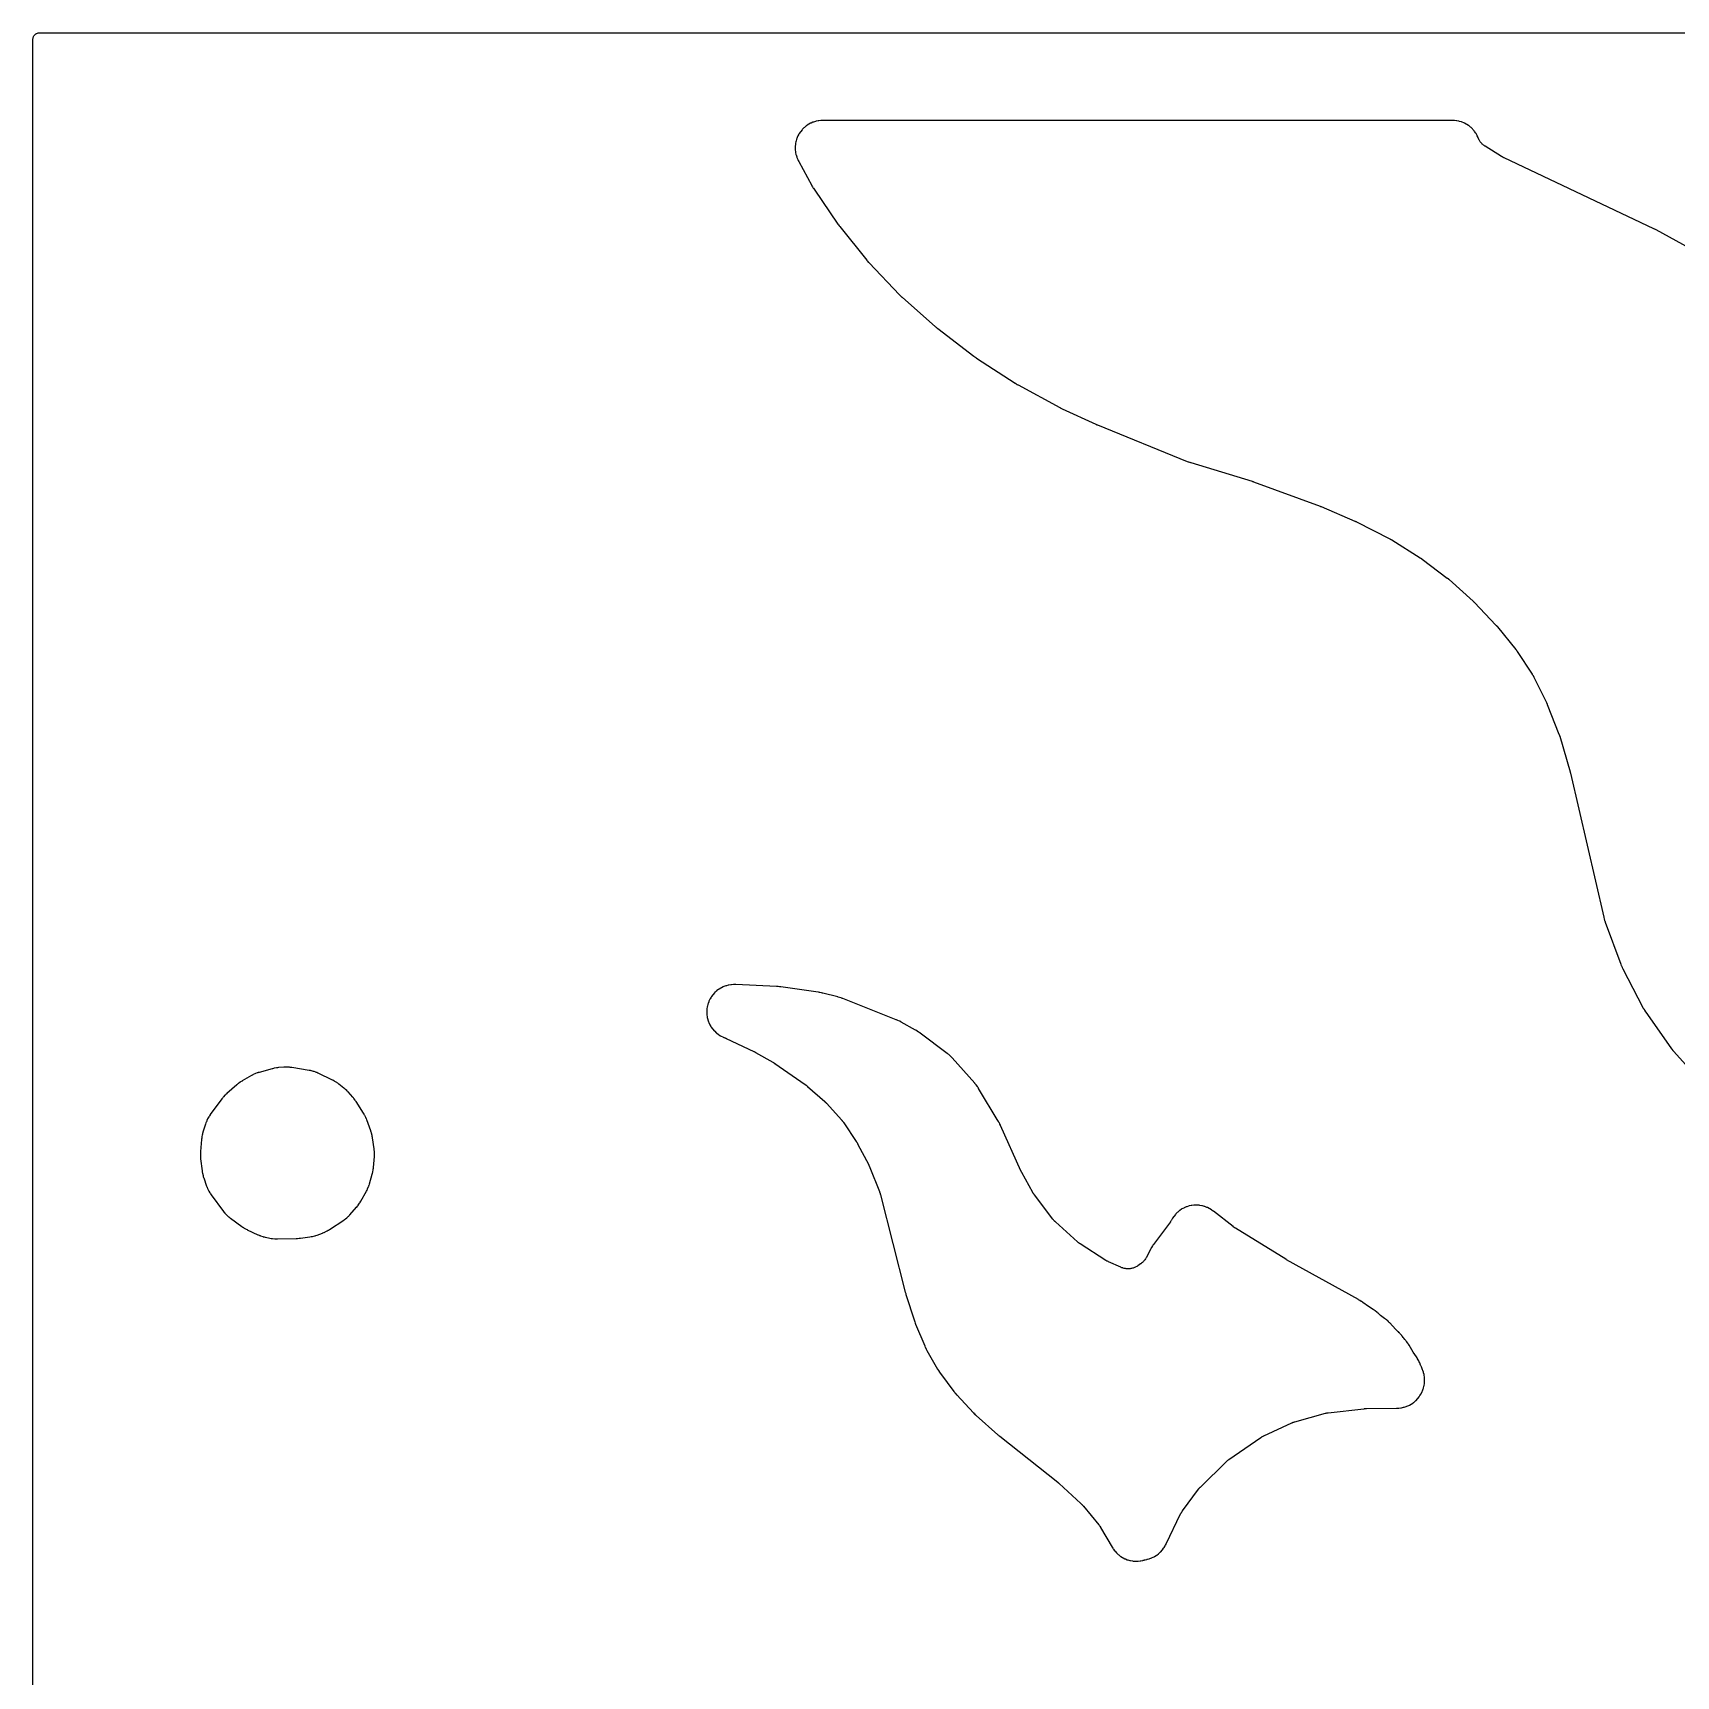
# Model space of a CAD drawing. Header units: millimetres. Extents: x 0 to 300, y 0 to 300.
# Drawn here: x -0.1 to 150, y 150 to 300.1 of the extents above; entities that cross this region are included whole.
import ezdxf

# ---------------------------------------------------------------- set-up
doc = ezdxf.new("R2010")
doc.units = ezdxf.units.MM
doc.layers.add('CUT', color=7, linetype='CONTINUOUS')

msp = doc.modelspace()

# ---------------------------------------------------------------- linework, layer by layer
at = {"layer": 'CUT'}
for points in [[(-0.0625, 1.4375), (-0.0625, 298.5625), (-0.0625, 299.4478), (-0.0589, 299.5212), (-0.0503, 299.5794), (-0.036, 299.6365), (-0.0162, 299.6918), (0.009, 299.745), (0.0392, 299.7954), (0.0743, 299.8427), (0.1137, 299.8863), (0.1573, 299.9257), (0.2046, 299.9608), (0.255, 299.991), (0.3082, 300.0162), (0.3635, 300.036), (0.4206, 300.0503), (0.4788, 300.0589), (0.5522, 300.0625), (1.4375, 300.0625), (298.5045, 300.0625)], [(153.2881, 279.2464), (148.141, 282.0703), (148.1337, 282.0742), (148.0824, 282.1014), (148.0745, 282.1056), (148.0101, 282.1385), (148.0022, 282.1425), (147.951, 282.1678), (147.9425, 282.1719), (134.2605, 288.6586), (134.2494, 288.6639), (134.2235, 288.6767), (134.2124, 288.6822), (134.1989, 288.689), (134.1879, 288.6947), (134.1624, 288.7081), (134.1515, 288.714), (134.139, 288.7208), (134.1281, 288.7268), (134.1029, 288.7409), (134.0922, 288.747), (134.0791, 288.7546), (134.0685, 288.7609), (134.0437, 288.7757), (134.0331, 288.7821), (132.5392, 289.7036), (132.5047, 289.726), (132.4424, 289.7685), (132.3765, 289.818), (132.3342, 289.8529), (132.2732, 289.9081), (132.2343, 289.9468), (132.1786, 290.0074), (132.1433, 290.0494), (132.0934, 290.1148), (132.0621, 290.1599), (132.0184, 290.2296), (131.9914, 290.2774), (131.9542, 290.3508), (131.9232, 290.4196), (131.9071, 290.4575), (131.9001, 290.4752), (131.8899, 290.4995), (131.82, 290.6556), (131.7951, 290.7048), (131.7045, 290.8655), (131.6738, 290.9143), (131.5695, 291.0638), (131.5342, 291.1094), (131.416, 291.2482), (131.3765, 291.2902), (131.2456, 291.417), (131.2022, 291.4551), (131.0597, 291.5687), (131.0129, 291.6024), (130.8601, 291.7018), (130.8103, 291.7309), (130.6487, 291.8152), (130.5964, 291.8394), (130.4274, 291.9078), (130.373, 291.9268), (130.1982, 291.9786), (130.1422, 291.9924), (129.9633, 292.0272), (129.9062, 292.0355), (129.7222, 292.0532), (129.6935, 292.0553), (129.6372, 292.058), (129.6228, 292.0585), (129.5291, 292.0608), (129.5147, 292.061), (72.0992, 292.061), (72.0844, 292.0608), (71.9884, 292.0584), (71.9737, 292.0579), (71.9161, 292.055), (71.8866, 292.0528), (71.6981, 292.0342), (71.6397, 292.0255), (71.4566, 291.989), (71.3993, 291.9746), (71.2206, 291.9202), (71.165, 291.9002), (70.9925, 291.8285), (70.9391, 291.8032), (70.7746, 291.7148), (70.724, 291.6844), (70.5689, 291.5803), (70.5215, 291.545), (70.3774, 291.4262), (70.3337, 291.3864), (70.202, 291.254), (70.1624, 291.2101), (70.0444, 291.0654), (70.0093, 291.0178), (69.9061, 290.8622), (69.8759, 290.8114), (69.7884, 290.6463), (69.7634, 290.5928), (69.6926, 290.42), (69.6729, 290.3643), (69.6195, 290.1853), (69.6054, 290.128), (69.5698, 289.9446), (69.5614, 289.8861), (69.544, 289.7002), (69.5414, 289.6411), (69.5424, 289.4544), (69.5456, 289.3954), (69.565, 289.2096), (69.574, 289.1512), (69.6115, 288.9683), (69.6262, 288.911), (69.6816, 288.7326), (69.7018, 288.6772), (69.7754, 288.5027), (69.7876, 288.4758), (69.8126, 288.4238), (69.8192, 288.4105), (69.8629, 288.3251), (69.8698, 288.312), (71.0655, 286.1119), (71.073, 286.0986), (71.1223, 286.0131), (71.1301, 286), (71.1947, 285.8942), (71.2028, 285.8813), (71.2565, 285.7983), (71.2649, 285.7857), (73.438, 282.6036), (73.4441, 282.5948), (73.4876, 282.5335), (73.4944, 282.5241), (73.55, 282.4488), (73.5569, 282.4397), (73.602, 282.3811), (73.6095, 282.3715), (76.0731, 279.2976), (76.0814, 279.2874), (76.1358, 279.2225), (76.1443, 279.2126), (76.2145, 279.1324), (76.2232, 279.1227), (76.2804, 279.0601), (76.2893, 279.0506), (79.0619, 276.1488), (79.0709, 276.1397), (79.1296, 276.0808), (79.1387, 276.0718), (79.2139, 275.9995), (79.2233, 275.9907), (79.2844, 275.9344), (79.2939, 275.9259), (82.3509, 273.229), (82.3584, 273.2225), (82.4104, 273.1781), (82.4185, 273.1713), (82.4843, 273.1171), (82.4923, 273.1106), (82.5451, 273.0687), (82.5538, 273.0619), (85.8643, 270.5281), (85.873, 270.5215), (85.9341, 270.4765), (85.9436, 270.4697), (86.0208, 270.415), (86.0303, 270.4085), (86.0922, 270.3665), (86.1024, 270.3597), (89.635, 268.0654), (89.6443, 268.0595), (89.7089, 268.0191), (89.719, 268.013), (89.8005, 267.9643), (89.8105, 267.9585), (89.8757, 267.9213), (89.8864, 267.9153), (93.6959, 265.842), (93.7045, 265.8374), (93.7648, 265.8059), (93.7741, 265.8011), (93.8498, 265.7632), (93.8591, 265.7587), (93.9194, 265.7297), (93.9294, 265.725), (96.9874, 264.3255), (96.993, 264.323), (97.0315, 264.3058), (97.0375, 264.3032), (97.0858, 264.2823), (97.0917, 264.2798), (97.1301, 264.2636), (97.1364, 264.261), (105.3294, 260.9298), (105.3422, 260.9248), (105.4256, 260.8931), (105.4385, 260.8883), (105.5441, 260.8509), (105.5571, 260.8465), (105.6419, 260.8186), (105.655, 260.8145), (111.2693, 259.1109), (111.2744, 259.1093), (111.2861, 259.1057), (111.2912, 259.1041), (111.3032, 259.1003), (111.3094, 259.0983), (111.3238, 259.0937), (111.33, 259.0916), (111.3371, 259.0893), (111.3433, 259.0872), (111.3576, 259.0823), (111.363, 259.0805), (111.3746, 259.0764), (111.3911, 259.0705), (111.3983, 259.0679), (117.459, 256.8394), (117.4633, 256.8378), (117.4734, 256.8341), (117.4777, 256.8324), (117.4881, 256.8285), (117.4933, 256.8265), (117.5057, 256.8217), (117.511, 256.8196), (117.5171, 256.8172), (117.5224, 256.8151), (117.5347, 256.8102), (117.5393, 256.8083), (117.5492, 256.8042), (117.5634, 256.7984), (117.5696, 256.7957), (120.647, 255.4843), (120.653, 255.4817), (120.6669, 255.4756), (120.6729, 255.473), (120.6871, 255.4667), (120.6944, 255.4635), (120.7114, 255.4558), (120.7186, 255.4524), (120.727, 255.4485), (120.7342, 255.4451), (120.7511, 255.4371), (120.7583, 255.4336), (120.762, 255.4318), (120.7705, 255.4276), (120.7903, 255.4178), (120.7987, 255.4135), (123.8269, 253.8602), (123.8355, 253.8557), (123.8554, 253.8452), (123.864, 253.8407), (123.8742, 253.8352), (123.8826, 253.8306), (123.9021, 253.8197), (123.9105, 253.815), (123.9201, 253.8096), (123.9284, 253.8048), (123.9478, 253.7935), (123.9561, 253.7886), (123.9661, 253.7826), (123.9744, 253.7776), (123.9935, 253.766), (124.0017, 253.7609), (126.6077, 252.1293), (126.6158, 252.1241), (126.6348, 252.1119), (126.6429, 252.1067), (126.6528, 252.1002), (126.6608, 252.0948), (126.6796, 252.0823), (126.6876, 252.0768), (126.6967, 252.0705), (126.7047, 252.065), (126.7231, 252.052), (126.731, 252.0464), (126.7406, 252.0395), (126.7484, 252.0339), (126.7665, 252.0205), (126.7743, 252.0147), (129.0795, 250.2793), (129.0876, 250.2732), (129.1063, 250.2588), (129.1142, 250.2526), (129.1239, 250.2449), (129.1318, 250.2386), (129.1502, 250.2238), (129.158, 250.2174), (129.167, 250.21), (129.1748, 250.2035), (129.1928, 250.1883), (129.2005, 250.1817), (129.2098, 250.1736), (129.2175, 250.167), (129.2351, 250.1513), (129.2427, 250.1446), (131.4328, 248.164), (131.4379, 248.1593), (131.4499, 248.1484), (131.4549, 248.1437), (131.4671, 248.1323), (131.4733, 248.1265), (131.4877, 248.1128), (131.4939, 248.1069), (131.5009, 248.1), (131.5071, 248.094), (131.5213, 248.08), (131.5273, 248.074), (131.5304, 248.0709), (131.5375, 248.0637), (131.5539, 248.0468), (131.5609, 248.0395), (133.5237, 245.9734), (133.5287, 245.9681), (133.5403, 245.9557), (133.5452, 245.9504), (133.5568, 245.9378), (133.5628, 245.9312), (133.5767, 245.9158), (133.5826, 245.9092), (133.5894, 245.9015), (133.5952, 245.8948), (133.6089, 245.8791), (133.6146, 245.8724), (133.6176, 245.8689), (133.6244, 245.8608), (133.64, 245.842), (133.6467, 245.8338), (135.3277, 243.7583), (135.3347, 243.7495), (135.351, 243.7289), (135.3579, 243.72), (135.3661, 243.7094), (135.3729, 243.7005), (135.3884, 243.6797), (135.3951, 243.6707), (135.4027, 243.6603), (135.4092, 243.6513), (135.4243, 243.63), (135.4308, 243.6209), (135.4385, 243.6097), (135.4448, 243.6004), (135.4594, 243.5788), (135.4656, 243.5695), (136.8335, 241.4876), (136.841, 241.4761), (136.8582, 241.4489), (136.8655, 241.4372), (136.8743, 241.4229), (136.8814, 241.4111), (136.8978, 241.3834), (136.9048, 241.3715), (136.9126, 241.3578), (136.9194, 241.3458), (136.9349, 241.3176), (136.9415, 241.3055), (136.9494, 241.2907), (136.9558, 241.2784), (136.9705, 241.2498), (136.9767, 241.2375), (138.1226, 238.9174), (138.1268, 238.9089), (138.1363, 238.8891), (138.1403, 238.8806), (138.1452, 238.8702), (138.1492, 238.8616), (138.1583, 238.8416), (138.1621, 238.833), (138.1665, 238.8231), (138.1703, 238.8145), (138.179, 238.7943), (138.1827, 238.7856), (138.1871, 238.775), (138.1907, 238.7663), (138.199, 238.7459), (138.2025, 238.7371), (139.2701, 236.0249), (139.2738, 236.0154), (139.2822, 235.9933), (139.2858, 235.9837), (139.2901, 235.9721), (139.2935, 235.9625), (139.3015, 235.9401), (139.3048, 235.9305), (139.3086, 235.9195), (139.3119, 235.9098), (139.3193, 235.8873), (139.3224, 235.8776), (139.3262, 235.8658), (139.3292, 235.8561), (139.3361, 235.8334), (139.339, 235.8236), (140.2877, 232.5809), (140.2892, 232.5758), (140.2926, 232.564), (140.294, 232.559), (140.2974, 232.5468), (140.2991, 232.5406), (140.3031, 232.5261), (140.3047, 232.5198), (140.3066, 232.5126), (140.3083, 232.5064), (140.312, 232.4917), (140.3134, 232.4862), (140.3163, 232.4744), (140.3204, 232.4574), (140.3222, 232.45), (143.3592, 219.3093), (143.3638, 219.2908), (143.3954, 219.1714), (143.4006, 219.1531), (143.445, 219.0046), (143.4507, 218.9865), (143.4898, 218.8693), (143.4961, 218.8513), (144.9114, 215.0203), (144.9182, 215.0028), (144.9642, 214.8893), (144.9716, 214.8719), (145.0338, 214.7314), (145.0417, 214.7143), (145.0947, 214.6039), (145.1032, 214.5871), (146.9367, 211.0611), (146.9461, 211.0436), (147.0096, 210.9309), (147.0196, 210.9138), (147.1038, 210.7751), (147.1144, 210.7583), (147.1851, 210.6501), (147.1963, 210.6336), (149.4756, 207.3874), (149.4863, 207.3726), (149.5574, 207.2775), (149.5686, 207.2631), (149.6615, 207.1466), (149.6731, 207.1325), (149.7499, 207.042), (149.7619, 207.0282), (152.4468, 204.0517)]]:
    msp.add_lwpolyline(points, dxfattribs=at)
for points in [[(61.5111, 210.1551), (61.5544, 209.9755), (61.5709, 209.9195), (61.6314, 209.7449), (61.6532, 209.6907), (61.7305, 209.5229), (61.7574, 209.4711), (61.8506, 209.3116), (61.8825, 209.2626), (61.9908, 209.1129), (62.0273, 209.0673), (62.1496, 208.9288), (62.1904, 208.887), (62.3256, 208.7611), (62.3703, 208.7234), (62.5171, 208.6113), (62.5652, 208.5781), (62.7222, 208.4808), (62.7733, 208.4524), (62.9414, 208.3697), (62.9679, 208.3574), (63.0286, 208.3312), (63.0322, 208.3296), (63.0578, 208.3187), (63.0617, 208.3171), (63.1085, 208.2976), (63.1172, 208.2939), (63.1469, 208.2813), (63.1557, 208.2775), (63.1763, 208.2686), (63.1851, 208.2647), (63.195, 208.2602), (63.2035, 208.2563), (63.2233, 208.2472), (63.2318, 208.2432), (65.7695, 207.0385), (65.7754, 207.0357), (65.789, 207.0291), (65.7949, 207.0263), (65.8089, 207.0194), (65.816, 207.0158), (65.8327, 207.0074), (65.8399, 207.0038), (65.8481, 206.9995), (65.8552, 206.9958), (65.8718, 206.9871), (65.8789, 206.9833), (65.8826, 206.9813), (65.8909, 206.9768), (65.9102, 206.9662), (65.9185, 206.9616), (67.4908, 206.0731), (67.4999, 206.0678), (67.5211, 206.0555), (67.5302, 206.0502), (67.5409, 206.0438), (67.5498, 206.0384), (67.5704, 206.0258), (67.5792, 206.0204), (67.5894, 206.014), (67.5982, 206.0084), (67.6186, 205.9952), (67.6273, 205.9896), (67.6379, 205.9825), (67.6466, 205.9768), (67.6667, 205.9631), (67.6752, 205.9573), (70.4582, 204.0247), (70.4691, 204.017), (70.4945, 203.9988), (70.5053, 203.9909), (70.5184, 203.9812), (70.529, 203.9732), (70.5538, 203.9543), (70.5644, 203.9461), (70.5765, 203.9367), (70.5869, 203.9283), (70.6111, 203.9087), (70.6214, 203.9002), (70.6339, 203.8897), (70.6441, 203.8811), (70.6677, 203.8608), (70.6778, 203.852), (72.2424, 202.4637), (72.2516, 202.4554), (72.273, 202.4359), (72.2822, 202.4275), (72.2932, 202.4171), (72.3022, 202.4086), (72.323, 202.3885), (72.3319, 202.3798), (72.342, 202.3697), (72.3508, 202.3609), (72.3711, 202.3403), (72.3797, 202.3314), (72.3902, 202.3204), (72.3987, 202.3114), (72.4184, 202.2902), (72.4268, 202.281), (73.7676, 200.7969), (73.7784, 200.7847), (73.8034, 200.756), (73.814, 200.7436), (73.8268, 200.7284), (73.8372, 200.7158), (73.8611, 200.6863), (73.8713, 200.6735), (73.8828, 200.6587), (73.8927, 200.6458), (73.9155, 200.6154), (73.9252, 200.6022), (73.9368, 200.5861), (73.9463, 200.5728), (73.968, 200.5416), (73.9772, 200.5281), (75.1097, 198.8358), (75.1165, 198.8255), (75.1322, 198.8013), (75.1388, 198.7909), (75.1468, 198.7782), (75.1534, 198.7677), (75.1684, 198.7431), (75.1747, 198.7326), (75.182, 198.7204), (75.1882, 198.7097), (75.2025, 198.6847), (75.2086, 198.674), (75.2159, 198.6608), (75.2218, 198.65), (75.2355, 198.6246), (75.2413, 198.6137), (76.2498, 196.6768), (76.2549, 196.6667), (76.2668, 196.6431), (76.2719, 196.6329), (76.278, 196.6205), (76.2829, 196.6103), (76.2942, 196.5864), (76.299, 196.5761), (76.3044, 196.5643), (76.3091, 196.5539), (76.3198, 196.5297), (76.3243, 196.5193), (76.3298, 196.5066), (76.3342, 196.4962), (76.3443, 196.4717), (76.3485, 196.4612), (77.2293, 194.2514), (77.2346, 194.2378), (77.2467, 194.206), (77.2518, 194.1923), (77.2578, 194.1756), (77.2627, 194.1618), (77.2737, 194.1296), (77.2783, 194.1158), (77.2835, 194.0999), (77.2879, 194.0859), (77.2979, 194.0534), (77.3021, 194.0394), (77.307, 194.0223), (77.311, 194.0083), (77.3199, 193.9754), (77.3236, 193.9613), (79.5901, 185.0698), (79.5922, 185.0617), (79.6074, 185.0055), (79.6098, 184.9969), (79.6297, 184.9271), (79.6322, 184.9187), (79.6488, 184.8638), (79.6516, 184.8548), (80.4187, 182.4501), (80.4228, 182.4378), (80.4502, 182.3577), (80.4546, 182.3454), (80.4913, 182.2456), (80.4959, 182.2334), (80.5268, 182.1546), (80.5317, 182.1426), (81.3641, 180.1499), (81.3714, 180.1331), (81.4207, 180.0246), (81.4285, 180.008), (81.4945, 179.8737), (81.5029, 179.8573), (81.5587, 179.752), (81.5676, 179.7359), (82.5363, 178.0361), (82.5458, 178.02), (82.6095, 177.9159), (82.6196, 177.9), (82.7036, 177.772), (82.7141, 177.7565), (82.7842, 177.6566), (82.7952, 177.6414), (84.0359, 175.9861), (84.0456, 175.9735), (84.1096, 175.8926), (84.1196, 175.8803), (84.2027, 175.7809), (84.213, 175.7689), (84.2813, 175.6915), (84.2919, 175.6797), (85.8149, 174.0417), (85.8249, 174.0313), (85.8903, 173.9642), (85.9005, 173.954), (85.9846, 173.8718), (85.995, 173.8619), (86.0636, 173.798), (86.0743, 173.7883), (88.0498, 172.0358), (88.0557, 172.0306), (88.0973, 171.9947), (88.1037, 171.9892), (88.1561, 171.9453), (88.1625, 171.94), (88.2043, 171.9058), (88.2113, 171.9002), (93.5039, 167.7087), (93.5093, 167.7044), (93.5218, 167.6943), (93.5272, 167.69), (93.54, 167.6796), (93.5465, 167.6742), (93.5617, 167.6615), (93.5682, 167.6561), (93.5756, 167.6497), (93.5821, 167.6442), (93.5971, 167.6312), (93.6035, 167.6256), (93.6068, 167.6227), (93.6143, 167.616), (93.6317, 167.6003), (93.6391, 167.5936), (95.6342, 165.753), (95.6455, 165.7424), (95.6715, 165.7175), (95.6826, 165.7068), (95.6958, 165.6937), (95.7066, 165.6829), (95.7316, 165.6573), (95.7422, 165.6463), (95.7543, 165.6335), (95.7648, 165.6222), (95.789, 165.5958), (95.7992, 165.5843), (95.8116, 165.5703), (95.8217, 165.5587), (95.8449, 165.5315), (95.8548, 165.5197), (97.251, 163.8248), (97.2555, 163.8193), (97.266, 163.8063), (97.2679, 163.8039), (97.2878, 163.7784), (97.3266, 163.7265), (97.3396, 163.7084), (97.3569, 163.6828), (97.4012, 163.6139), (97.4196, 163.584), (98.4856, 161.7762), (98.4931, 161.7639), (98.5423, 161.6848), (98.5501, 161.6727), (98.5809, 161.6256), (98.5973, 161.602), (98.7057, 161.4528), (98.7417, 161.408), (98.8623, 161.2717), (98.9024, 161.2305), (99.0355, 161.1065), (99.0794, 161.0693), (99.2237, 160.9586), (99.271, 160.9258), (99.4252, 160.8294), (99.4754, 160.8013), (99.6382, 160.7201), (99.6908, 160.697), (99.8606, 160.6318), (99.9153, 160.6137), (100.0905, 160.5651), (100.1466, 160.5524), (100.3258, 160.5207), (100.3828, 160.5134), (100.5642, 160.4991), (100.6217, 160.4973), (100.8035, 160.5004), (100.8609, 160.5041), (101.0417, 160.5246), (101.0985, 160.5339), (101.2788, 160.5721), (101.3068, 160.5787), (101.374, 160.5963), (101.3759, 160.5969), (101.3896, 160.6005), (101.3917, 160.6011), (101.4105, 160.6061), (101.4273, 160.6105), (101.4671, 160.6205), (101.4842, 160.6245), (101.6331, 160.6586), (101.6342, 160.6589), (101.6836, 160.6703), (101.7089, 160.6767), (101.8716, 160.7218), (101.9233, 160.7387), (102.0934, 160.803), (102.1456, 160.8255), (102.3069, 160.9047), (102.3567, 160.9321), (102.5098, 161.0261), (102.5568, 161.0581), (102.7003, 161.1662), (102.744, 161.2026), (102.8767, 161.3238), (102.9168, 161.364), (103.0374, 161.4973), (103.0735, 161.5411), (103.181, 161.6852), (103.2128, 161.7323), (103.3074, 161.888), (103.3216, 161.9126), (103.3481, 161.9613), (103.3548, 161.9739), (103.397, 162.056), (103.4034, 162.0687), (104.7315, 164.8078), (104.736, 164.817), (104.7431, 164.8312), (104.7551, 164.8544), (104.7717, 164.8854), (104.7869, 164.9126), (104.7994, 164.934), (104.8066, 164.9462), (104.8068, 164.9466), (104.8093, 164.9507), (104.8256, 164.9767), (104.8628, 165.0339), (104.8859, 165.0676), (104.894, 165.0789), (104.9, 165.0871), (106.3548, 167.0661), (106.3602, 167.0735), (106.3688, 167.0849), (106.3831, 167.1034), (106.4027, 167.1281), (106.4204, 167.1498), (106.4347, 167.1667), (106.4401, 167.173), (106.4499, 167.184), (106.4914, 167.2289), (106.5168, 167.2554), (106.5256, 167.2642), (106.5321, 167.2706), (108.9068, 169.594), (108.9137, 169.6007), (108.9245, 169.611), (108.9425, 169.6278), (108.967, 169.65), (108.989, 169.6693), (109.0068, 169.6844), (109.017, 169.6929), (109.0208, 169.6961), (109.0433, 169.714), (109.0941, 169.7532), (109.125, 169.776), (109.1357, 169.7835), (109.1435, 169.789), (112.0626, 171.8016), (112.0706, 171.807), (112.083, 171.8154), (112.1038, 171.829), (112.1318, 171.8468), (112.157, 171.8622), (112.1772, 171.8741), (112.1887, 171.8808), (112.1931, 171.8832), (112.2185, 171.8972), (112.2755, 171.9273), (112.3101, 171.9446), (112.3219, 171.9502), (112.3306, 171.9543), (114.8977, 173.1371), (114.9059, 173.1409), (114.9188, 173.1466), (114.9401, 173.1559), (114.9689, 173.1679), (114.9946, 173.1782), (115.0151, 173.186), (115.0269, 173.1904), (115.0313, 173.1921), (115.0569, 173.201), (115.1143, 173.2201), (115.149, 173.2309), (115.1608, 173.2342), (115.1695, 173.2367), (117.9472, 174.0072), (117.9542, 174.0091), (117.9706, 174.0135), (117.9736, 174.0143), (118.0055, 174.0222), (118.0698, 174.0367), (118.0791, 174.0387), (118.0856, 174.0398), (118.1683, 174.0525), (118.204, 174.0572), (121.4655, 174.4236), (121.4769, 174.4248), (121.5037, 174.4275), (121.5151, 174.4286), (121.5289, 174.4297), (121.5403, 174.4307), (121.5668, 174.4326), (121.5782, 174.4334), (121.5914, 174.4342), (121.6028, 174.4348), (121.6295, 174.4361), (121.6409, 174.4366), (121.6549, 174.4371), (121.6663, 174.4374), (121.6931, 174.438), (121.7045, 174.4382), (124.4393, 174.4656), (124.4544, 174.466), (124.5523, 174.4694), (124.5673, 174.4701), (124.6261, 174.4737), (124.6561, 174.4762), (124.848, 174.4975), (124.9075, 174.5072), (125.0937, 174.5471), (125.1519, 174.5626), (125.3332, 174.621), (125.3896, 174.6423), (125.5641, 174.7185), (125.6181, 174.7454), (125.7841, 174.8388), (125.835, 174.8709), (125.9908, 174.9804), (126.0383, 175.0175), (126.1824, 175.1421), (126.2259, 175.1838), (126.3567, 175.3222), (126.3958, 175.3681), (126.5121, 175.5189), (126.5464, 175.5684), (126.5502, 175.5745), (126.5508, 175.5753), (126.5845, 175.6245), (126.6833, 175.7851), (126.7119, 175.8374), (126.7942, 176.007), (126.8176, 176.0619), (126.8826, 176.2388), (126.9004, 176.2958), (126.9475, 176.4783), (126.9596, 176.5367), (126.9884, 176.723), (126.9945, 176.7823), (127.0047, 176.9706), (127.005, 177.0302), (126.9963, 177.2211), (126.9942, 177.2509), (126.992, 177.2739), (126.9887, 177.3012), (126.9636, 177.4786), (126.959, 177.5058), (126.9575, 177.5137), (126.9523, 177.5385), (126.9154, 177.6966), (126.9018, 177.7453), (126.8518, 177.8997), (126.8434, 177.9237), (126.8262, 177.97), (126.8217, 177.9819), (126.7914, 178.0584), (126.7866, 178.0701), (126.7104, 178.2513), (126.6955, 178.293), (126.6735, 178.3462), (126.6446, 178.4077), (126.56, 178.6089), (126.5539, 178.6228), (126.5133, 178.7129), (126.5069, 178.7267), (126.4811, 178.7801), (126.4673, 178.8072), (126.3727, 178.9805), (126.3575, 179.0068), (126.3265, 179.0574), (126.3183, 179.0703), (126.2646, 179.1531), (126.2562, 179.1658), (125.964, 179.5921), (125.5933, 180.2171), (125.5852, 180.2303), (125.5316, 180.3155), (125.5232, 180.3285), (125.4897, 180.3789), (125.4719, 180.4042), (125.352, 180.5657), (125.3329, 180.5901), (125.2944, 180.6367), (125.2844, 180.6486), (125.2183, 180.7245), (125.208, 180.736), (125.0972, 180.8569), (125.0606, 180.9103), (125.051, 180.924), (124.9871, 181.0119), (124.9771, 181.0253), (124.9372, 181.077), (124.9161, 181.1029), (124.7742, 181.2673), (124.7516, 181.2919), (124.7063, 181.3389), (124.6945, 181.3507), (124.6169, 181.4268), (124.6048, 181.4383), (124.3378, 181.6855), (123.8185, 182.2521), (123.8084, 182.2629), (123.7415, 182.3324), (123.731, 182.343), (123.6898, 182.3837), (123.6682, 182.404), (123.5245, 182.5326), (123.5019, 182.5519), (123.4568, 182.5883), (123.4452, 182.5975), (123.3687, 182.6563), (123.3568, 182.6653), (122.9923, 182.9316), (122.8024, 183.1075), (122.7914, 183.1174), (122.7194, 183.1809), (122.7082, 183.1905), (122.664, 183.2276), (122.6409, 183.246), (122.488, 183.3619), (122.464, 183.3791), (122.4164, 183.4117), (122.4041, 183.4199), (122.3235, 183.472), (122.311, 183.4799), (121.8807, 183.7438), (121.3529, 184.1295), (121.3378, 184.1401), (121.239, 184.2078), (121.2236, 184.218), (121.097, 184.299), (121.0813, 184.3087), (120.9785, 184.3702), (120.9625, 184.3794), (114.4097, 188.0285), (114.3982, 188.035), (114.3864, 188.0417), (114.3824, 188.044), (114.3727, 188.0495), (114.3686, 188.0519), (114.3638, 188.0547), (114.3597, 188.0571), (114.35, 188.0628), (114.3464, 188.065), (114.3387, 188.0696), (114.3276, 188.0763), (114.3228, 188.0792), (109.7307, 190.8988), (109.7201, 190.9054), (109.6954, 190.921), (109.6849, 190.9278), (109.6721, 190.9361), (109.6617, 190.943), (109.6375, 190.9593), (109.6271, 190.9664), (109.6153, 190.9746), (109.6051, 190.9818), (109.5813, 190.9988), (109.5712, 191.0061), (109.5589, 191.0152), (109.5488, 191.0227), (109.5256, 191.0403), (109.5156, 191.0479), (107.7168, 192.4495), (107.7052, 192.4583), (107.6293, 192.5145), (107.6176, 192.5231), (107.5711, 192.5557), (107.547, 192.5719), (107.3896, 192.6716), (107.339, 192.7004), (107.175, 192.7833), (107.1219, 192.807), (106.9507, 192.8736), (106.8956, 192.892), (106.7186, 192.9418), (106.662, 192.9548), (106.4811, 192.9872), (106.4234, 192.9947), (106.2403, 193.0095), (106.1822, 193.0113), (105.9984, 193.0083), (105.9404, 193.0045), (105.7578, 192.9837), (105.7004, 192.9743), (105.5207, 192.936), (105.4645, 192.9211), (105.2893, 192.8655), (105.2348, 192.8452), (105.0659, 192.773), (105.0136, 192.7475), (104.8524, 192.6593), (104.8028, 192.6289), (104.651, 192.5254), (104.6046, 192.4904), (104.4634, 192.3727), (104.4206, 192.3334), (104.2915, 192.2026), (104.2527, 192.1593), (104.1369, 192.0166), (104.1025, 191.9698), (103.9996, 191.8144), (103.9841, 191.7898), (103.9667, 191.7605), (103.9632, 191.7546), (103.8968, 191.6442), (103.8796, 191.6168), (103.8402, 191.5562), (103.8156, 191.5202), (103.8055, 191.5063), (103.7989, 191.4973), (102.2618, 189.4241), (102.2555, 189.4153), (102.2114, 189.3536), (102.2049, 189.3443), (102.1768, 189.3032), (102.1636, 189.2832), (102.0841, 189.1567), (102.0722, 189.1369), (102.0522, 189.1022), (102.0469, 189.0928), (102.0106, 189.0271), (102.0048, 189.0164), (101.5794, 188.2076), (101.5581, 188.1694), (101.5174, 188.1003), (101.4693, 188.0272), (101.4349, 187.9801), (101.38, 187.9119), (101.3412, 187.8684), (101.2799, 187.8059), (101.237, 187.7664), (101.1699, 187.7101), (101.106, 187.6617), (101.0705, 187.6361), (100.8312, 187.4724), (100.7954, 187.4491), (100.7287, 187.408), (100.6538, 187.3666), (100.6027, 187.3415), (100.5243, 187.3074), (100.4711, 187.2872), (100.3898, 187.2608), (100.3348, 187.2457), (100.2514, 187.2271), (100.1953, 187.2173), (100.1105, 187.2067), (100.0537, 187.2023), (99.9682, 187.1998), (99.8899, 187.2012), (99.8472, 187.203), (99.8111, 187.2053), (99.7719, 187.2088), (99.7001, 187.2166), (99.6222, 187.2287), (99.5707, 187.2389), (99.4941, 187.2577), (99.4437, 187.2725), (99.3691, 187.2979), (99.3019, 187.3241), (99.2655, 187.3393), (98.157, 187.8289), (98.1504, 187.8319), (98.1351, 187.8387), (98.1323, 187.84), (98.103, 187.854), (98.0448, 187.8831), (98.025, 187.8934), (97.998, 187.9086), (97.9272, 187.9505), (97.8972, 187.969), (95.5578, 189.478), (95.5516, 189.482), (95.5373, 189.4914), (95.5347, 189.4931), (95.5077, 189.5117), (95.454, 189.5501), (95.4358, 189.5636), (95.4112, 189.5831), (95.347, 189.6364), (95.3199, 189.6598), (93.3038, 191.4718), (93.2959, 191.4789), (93.2838, 191.4901), (93.2641, 191.5087), (93.2385, 191.5338), (93.216, 191.5566), (93.1983, 191.5751), (93.1884, 191.5858), (93.1847, 191.5897), (93.1637, 191.6133), (93.1179, 191.6666), (93.0912, 191.6992), (93.0825, 191.7104), (93.0761, 191.7187), (91.3821, 193.9405), (91.378, 193.9459), (91.3685, 193.9586), (91.3667, 193.961), (91.3488, 193.986), (91.3136, 194.0367), (91.3018, 194.0542), (91.2862, 194.0792), (91.2461, 194.1461), (91.2294, 194.1751), (90.2381, 195.9783), (90.2346, 195.9847), (90.2265, 195.9998), (90.2231, 196.0062), (90.2151, 196.0214), (90.2109, 196.0293), (90.2014, 196.0478), (90.1973, 196.0558), (90.1927, 196.065), (90.1887, 196.073), (90.1795, 196.0918), (90.1756, 196.0998), (90.1736, 196.1039), (90.1691, 196.1135), (90.1587, 196.1359), (90.1543, 196.1455), (88.2867, 200.293), (88.2792, 200.309), (88.2289, 200.4124), (88.2209, 200.4282), (88.1539, 200.5563), (88.1455, 200.5718), (88.0891, 200.6722), (88.0802, 200.6875), (86.2868, 203.6717), (86.2794, 203.6837), (86.2304, 203.761), (86.2227, 203.7728), (86.1922, 203.8185), (86.1761, 203.8416), (86.0676, 203.9889), (86.0503, 204.0111), (86.0157, 204.0538), (86.0067, 204.0646), (85.9473, 204.1343), (85.9381, 204.1449), (83.8797, 206.4502), (83.8697, 206.4612), (83.8035, 206.5317), (83.7931, 206.5425), (83.7523, 206.5838), (83.7309, 206.6045), (83.5885, 206.7353), (83.566, 206.7549), (83.5213, 206.792), (83.5098, 206.8014), (83.4338, 206.8613), (83.422, 206.8704), (80.9532, 208.7217), (80.9367, 208.7337), (80.8279, 208.8096), (80.811, 208.821), (80.6713, 208.9116), (80.654, 208.9224), (80.5403, 208.9908), (80.5226, 209.001), (79.2121, 209.7295), (79.1949, 209.7387), (79.0823, 209.7966), (79.0648, 209.8052), (78.9213, 209.8732), (78.9036, 209.8812), (78.7875, 209.9317), (78.7695, 209.9391), (73.8878, 211.8745), (73.8702, 211.8812), (73.7547, 211.9229), (73.7368, 211.929), (73.5903, 211.9766), (73.5723, 211.9822), (73.4544, 212.0165), (73.4362, 212.0215), (72.0573, 212.3757), (72.0413, 212.3796), (71.9371, 212.4034), (71.921, 212.4068), (71.7894, 212.433), (71.7732, 212.436), (71.6678, 212.454), (71.6515, 212.4566), (68.2155, 212.9472), (68.2009, 212.9491), (68.1061, 212.9602), (68.0915, 212.9618), (67.9722, 212.9729), (67.9575, 212.9741), (67.8623, 212.9806), (67.8476, 212.9814), (64.1297, 213.1447), (64.1151, 213.1451), (64.0202, 213.147), (64.0056, 213.1471), (63.9485, 213.1468), (63.9193, 213.146), (63.7322, 213.1359), (63.6741, 213.13), (63.4915, 213.1022), (63.4342, 213.0906), (63.2551, 213.0452), (63.1993, 213.0281), (63.0255, 212.9654), (62.9715, 212.943), (62.8046, 212.8637), (62.7531, 212.8361), (62.5947, 212.7411), (62.5462, 212.7086), (62.3978, 212.5985), (62.3526, 212.5615), (62.2156, 212.4375), (62.1742, 212.3962), (62.05, 212.2595), (62.0128, 212.2144), (61.9024, 212.0663), (61.8698, 212.0178), (61.7744, 211.8596), (61.7467, 211.8082), (61.6671, 211.6415), (61.6445, 211.5876), (61.5815, 211.4139), (61.5642, 211.3581), (61.5184, 211.1791), (61.5067, 211.1219), (61.4785, 210.9393), (61.4724, 210.8812), (61.4621, 210.6967), (61.4617, 210.6383), (61.4693, 210.4537), (61.4746, 210.3955), (61.5002, 210.2126)], [(15.8096, 194.7236), (15.8445, 194.6299), (15.8501, 194.6155), (15.8725, 194.5598), (15.8848, 194.5315), (15.9677, 194.3526), (15.9964, 194.2982), (16.0972, 194.1287), (16.1136, 194.1027), (16.147, 194.0527), (16.1557, 194.04), (16.2133, 193.9582), (16.2223, 193.9458), (17.3397, 192.4427), (17.3489, 192.4306), (17.4098, 192.3529), (17.4193, 192.3411), (17.4571, 192.2953), (17.477, 192.2724), (17.6083, 192.1287), (17.6516, 192.086), (17.7968, 191.9563), (17.8199, 191.9366), (17.8661, 191.8994), (17.8781, 191.89), (17.9565, 191.83), (17.9687, 191.821), (19.0156, 191.0614), (19.027, 191.0534), (19.1012, 191.0021), (19.1127, 190.9943), (19.158, 190.9645), (19.1816, 190.9498), (19.3368, 190.8578), (19.361, 190.8442), (19.4089, 190.8188), (19.4212, 190.8124), (19.5018, 190.7719), (19.5143, 190.7658), (20.4764, 190.3099), (20.4926, 190.3025), (20.5983, 190.2562), (20.6147, 190.2493), (20.679, 190.2234), (20.7123, 190.2111), (20.931, 190.1376), (20.965, 190.1273), (21.0319, 190.1092), (21.0491, 190.1048), (21.1614, 190.0779), (21.1787, 190.074), (21.5663, 189.9932), (21.5832, 189.9899), (21.6934, 189.9702), (21.7103, 189.9674), (21.7768, 189.9575), (21.811, 189.9534), (22.0338, 189.9331), (22.0682, 189.9309), (22.1353, 189.9287), (22.1525, 189.9284), (22.2645, 189.9279), (22.2817, 189.928), (23.9693, 189.9686), (23.9854, 189.9692), (24.0905, 189.9746), (24.1066, 189.9756), (24.2382, 189.9859), (24.2544, 189.9874), (24.359, 189.9984), (24.375, 190.0004), (25.2192, 190.1124), (25.2358, 190.1148), (25.3434, 190.1322), (25.3599, 190.1351), (25.4242, 190.1473), (25.4569, 190.1545), (25.6682, 190.207), (25.7005, 190.216), (25.763, 190.2353), (25.779, 190.2405), (25.8821, 190.2756), (25.8979, 190.2812), (26.386, 190.4624), (26.4022, 190.4687), (26.5068, 190.511), (26.5228, 190.5177), (26.5848, 190.5449), (26.6162, 190.5598), (26.8171, 190.6622), (26.8475, 190.6788), (26.906, 190.713), (26.9208, 190.722), (27.0165, 190.7817), (27.0311, 190.7911), (28.317, 191.6465), (28.3276, 191.6537), (28.3957, 191.7011), (28.4061, 191.7085), (28.4464, 191.7379), (28.4668, 191.7534), (28.5949, 191.8553), (28.6335, 191.8888), (28.7525, 192.0013), (28.7707, 192.0192), (28.8054, 192.055), (28.8142, 192.0643), (28.8708, 192.1251), (28.8794, 192.1345), (29.494, 192.8236), (29.5048, 192.836), (29.5738, 192.9178), (29.5843, 192.9305), (29.6243, 192.9807), (29.6442, 193.007), (29.7682, 193.1813), (29.7865, 193.2086), (29.8209, 193.2629), (29.8295, 193.277), (29.8842, 193.369), (29.8924, 193.3832), (30.3921, 194.2791), (30.4002, 194.2942), (30.4519, 194.3934), (30.4596, 194.4088), (30.4889, 194.4692), (30.503, 194.5005), (30.5888, 194.7068), (30.6011, 194.739), (30.6232, 194.8023), (30.6287, 194.8186), (30.6626, 194.9252), (30.6676, 194.9416), (30.9232, 195.8327), (30.9271, 195.8471), (30.9516, 195.941), (30.9552, 195.9555), (30.9684, 196.0123), (30.9745, 196.0416), (31.0092, 196.2325), (31.0138, 196.262), (31.0214, 196.3199), (31.0231, 196.3347), (31.0333, 196.4312), (31.0347, 196.4461), (31.1152, 197.448), (31.1163, 197.4646), (31.122, 197.5726), (31.1227, 197.5893), (31.1243, 197.6542), (31.1242, 197.6875), (31.1175, 197.9035), (31.1156, 197.9367), (31.11, 198.0014), (31.1083, 198.018), (31.096, 198.1254), (31.0939, 198.1419), (30.9476, 199.1673), (30.9453, 199.1825), (30.9287, 199.2808), (30.9259, 199.2959), (30.9144, 199.3547), (30.9078, 199.3847), (30.8596, 199.5781), (30.8515, 199.6077), (30.834, 199.6651), (30.8294, 199.6797), (30.7979, 199.7743), (30.7929, 199.7888), (30.4295, 200.796), (30.4236, 200.8115), (30.3843, 200.9117), (30.378, 200.9271), (30.3527, 200.9866), (30.3389, 201.0167), (30.244, 201.2099), (30.2285, 201.2393), (30.1968, 201.2956), (30.1885, 201.31), (30.1332, 201.4024), (30.1245, 201.4165), (29.4587, 202.4613), (29.4518, 202.4719), (29.4062, 202.5402), (29.3991, 202.5506), (29.3709, 202.5911), (29.356, 202.6115), (29.2565, 202.7419), (29.2408, 202.7617), (29.2092, 202.7996), (29.2011, 202.8092), (29.1473, 202.8712), (29.1389, 202.8806), (28.7182, 203.3454), (28.7097, 203.3546), (28.6541, 203.4135), (28.6455, 203.4225), (28.6114, 203.4572), (28.5935, 203.4746), (28.4753, 203.5852), (28.4567, 203.6018), (28.4198, 203.6336), (28.4103, 203.6416), (28.3478, 203.6931), (28.3381, 203.701), (27.882, 204.0616), (27.8688, 204.0717), (27.7825, 204.1362), (27.769, 204.1459), (27.7161, 204.1832), (27.6885, 204.2015), (27.5058, 204.3157), (27.4772, 204.3324), (27.4205, 204.3636), (27.4059, 204.3714), (27.3101, 204.4208), (27.2952, 204.4282), (25.9713, 205.0642), (25.9583, 205.0703), (25.8733, 205.1086), (25.8602, 205.1143), (25.8086, 205.1361), (25.7819, 205.1467), (25.6094, 205.2101), (25.5547, 205.2273), (25.3769, 205.2739), (25.349, 205.2806), (25.2942, 205.2922), (25.2802, 205.295), (25.1885, 205.3121), (25.1744, 205.3146), (23.5905, 205.5719), (23.5732, 205.5744), (23.4604, 205.5894), (23.443, 205.5914), (23.3751, 205.5984), (23.3402, 205.601), (23.113, 205.6111), (23.078, 205.6116), (23.0097, 205.6106), (22.9922, 205.6101), (22.8786, 205.6052), (22.8611, 205.6042), (22.3897, 205.57), (22.3751, 205.5688), (22.2806, 205.5596), (22.2661, 205.558), (22.2095, 205.5511), (22.1806, 205.5469), (21.9935, 205.5148), (21.9648, 205.5091), (21.9091, 205.4968), (21.8949, 205.4934), (21.8027, 205.4706), (21.7886, 205.4669), (20.5892, 205.1385), (20.5768, 205.135), (20.496, 205.111), (20.4836, 205.1072), (20.4354, 205.0917), (20.4109, 205.0832), (20.255, 205.0257), (20.2073, 205.0057), (20.0569, 204.9349), (20.0337, 204.9234), (19.9889, 204.8998), (19.9775, 204.8937), (19.9038, 204.8529), (19.8925, 204.8466), (19.046, 204.3546), (19.0335, 204.3471), (18.9525, 204.2974), (18.9402, 204.2896), (18.8923, 204.2586), (18.8682, 204.2421), (18.7141, 204.1312), (18.6908, 204.1135), (18.6461, 204.078), (18.6348, 204.0687), (18.562, 204.0078), (18.5509, 203.9982), (17.6444, 203.2011), (17.6325, 203.1904), (17.5562, 203.1196), (17.5447, 203.1085), (17.5, 203.0648), (17.4777, 203.0418), (17.3371, 202.8886), (17.316, 202.8645), (17.2763, 202.8163), (17.2663, 202.8038), (17.2023, 202.7217), (17.1926, 202.709), (16.1367, 201.2788), (16.1268, 201.2651), (16.0641, 201.175), (16.0547, 201.1609), (16.0186, 201.1058), (16.0009, 201.077), (15.8927, 200.8896), (15.8623, 200.8293), (15.7759, 200.6308), (15.7633, 200.5995), (15.7404, 200.5377), (15.7347, 200.5217), (15.6996, 200.4177), (15.6944, 200.4017), (15.4673, 199.6624), (15.4628, 199.6474), (15.4354, 199.5491), (15.4314, 199.534), (15.4165, 199.4745), (15.4097, 199.4439), (15.3705, 199.2438), (15.3653, 199.2129), (15.3566, 199.1522), (15.3546, 199.1366), (15.3429, 199.0353), (15.3413, 199.0197), (15.242, 197.9038), (15.2408, 197.8879), (15.2343, 197.7843), (15.2336, 197.7684), (15.2313, 197.7061), (15.2311, 197.6742), (15.2347, 197.4669), (15.2361, 197.435), (15.2405, 197.3729), (15.2419, 197.357), (15.252, 197.2538), (15.2537, 197.2379), (15.3892, 196.1508), (15.3914, 196.1354), (15.4065, 196.0354), (15.409, 196.0201), (15.4196, 195.9603), (15.4258, 195.9298), (15.4715, 195.7329), (15.4793, 195.7028), (15.4961, 195.6444), (15.5005, 195.6295), (15.531, 195.5331), (15.5358, 195.5183), (15.8044, 194.7381)]]:
    msp.add_lwpolyline(points, close=True, dxfattribs=at)

doc.saveas('drawing.dxf')
